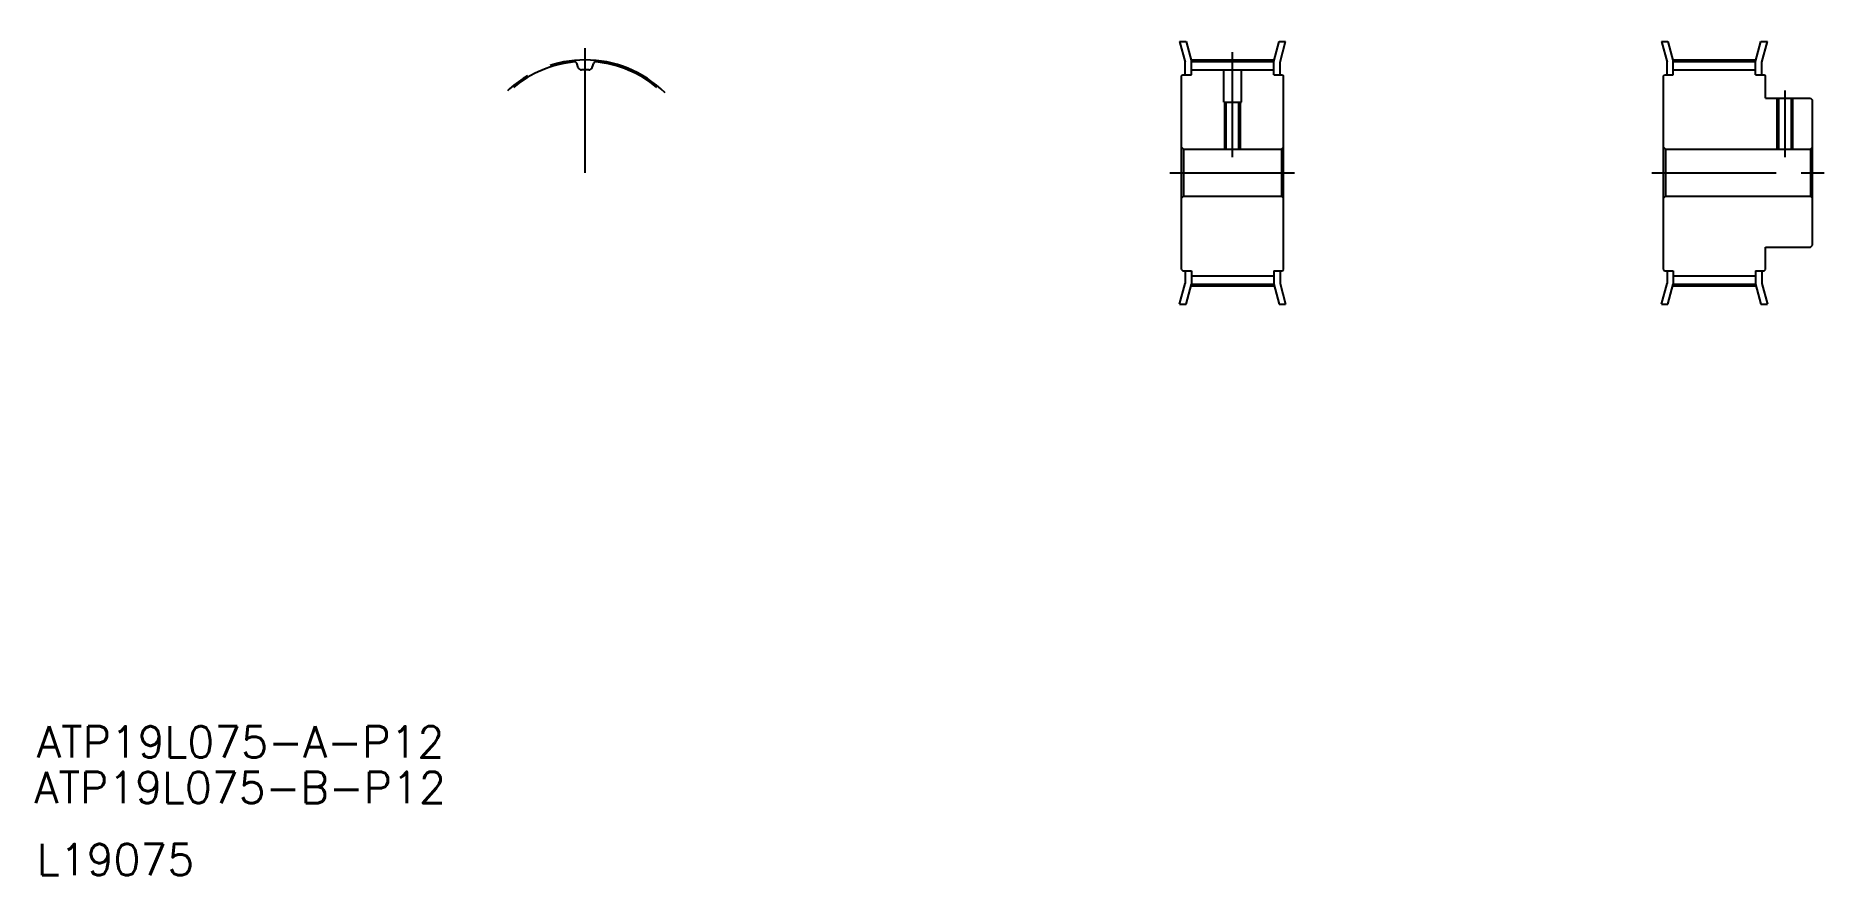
# Model space of a CAD drawing. Extents: x -140 to 317, y -90 to 124.
import ezdxf

# ---------------------------------------------------------------- set-up
doc = ezdxf.new("R2010")
doc.units = 0
doc.linetypes.add('CENTER', pattern=[50.8, 31.75, -6.35, 6.35, -6.35])
doc.linetypes.add('DASHED', pattern=[19.05, 12.7, -6.35])
doc.layers.get('0').update_dxf_attribs({"linetype": 'CONTINUOUS'})
doc.layers.add('CENTER', color=1, linetype='CENTER')
doc.styles.get("Standard").update_dxf_attribs({"font": 'txt', "bigfont": 'BIGFONT'})

msp = doc.modelspace()

# ---------------------------------------------------------------- linework, layer by layer
at = {"color": 7, "linetype": 'CONTINUOUS'}
for p, q in [((152.09, 122.41), (153.5, 117.11)), ((152.09, 122.41), (153.74, 122.41)), ((153.74, 122.41), (155.1, 117.33)), ((176.1, 117.33), (177.46, 122.41)), ((177.46, 122.41), (179.12, 122.41)), ((177.7, 117.11), (179.12, 122.41)), ((274.98, 122.41), (276.4, 117.11)), ((274.98, 122.41), (276.64, 122.41)), ((276.64, 122.41), (278, 117.33)), ((299, 117.33), (300.36, 122.41)), ((300.36, 122.41), (302.02, 122.41)), ((300.6, 117.11), (302.02, 122.41)), ((-1.3, 115.74), (-1.7, 116.85)), ((2.24, 115.74), (2.64, 116.85)), ((153.5, 113.91), (153.5, 117.11)), ((155.1, 117.33), (176.1, 117.33)), ((155.1, 113.91), (155.1, 117.33)), ((155.1, 115.2), (176.1, 115.2)), ((176.1, 113.91), (176.1, 117.33)), ((177.7, 113.91), (177.7, 117.11)), ((276.4, 113.91), (276.4, 117.11)), ((278, 117.33), (299, 117.33)), ((278, 113.91), (278, 117.33)), ((278, 115.2), (299, 115.2)), ((299, 113.91), (299, 117.33)), ((300.6, 113.91), (300.6, 117.11)), ((152.6, 113.61), (152.9, 113.91)), ((152.6, 64.21), (152.6, 113.61)), ((152.9, 113.91), (155.1, 113.91)), ((176.1, 113.91), (178.3, 113.91)), ((178.3, 113.91), (178.6, 113.61)), ((178.6, 64.21), (178.6, 113.61)), ((275.5, 113.61), (275.8, 113.91)), ((275.5, 64.21), (275.5, 113.61)), ((275.8, 113.91), (278, 113.91)), ((299, 113.91), (301.2, 113.91)), ((301.2, 113.91), (301.5, 113.61)), ((301.5, 107.91), (301.5, 113.61)), ((301.5, 107.91), (313, 107.91)), ((313, 107.91), (313.5, 107.41)), ((313.5, 70.41), (313.5, 107.41)), ((152.6, 95.41), (153.1, 94.91)), ((153.1, 94.91), (178.1, 94.91)), ((153.1, 94.91), (153.1, 82.91)), ((178.6, 95.41), (178.1, 94.91)), ((178.1, 94.91), (178.1, 82.91)), ((275.5, 95.41), (276, 94.91)), ((276, 94.91), (313, 94.91)), ((276, 94.91), (276, 82.91)), ((313, 94.91), (313.5, 95.41)), ((313, 94.91), (313, 82.91)), ((152.6, 82.41), (153.1, 82.91)), ((153.1, 82.91), (178.1, 82.91)), ((178.6, 82.41), (178.1, 82.91)), ((275.5, 82.41), (276, 82.91)), ((276, 82.91), (313, 82.91)), ((313, 82.91), (313.5, 82.41)), ((301.5, 69.91), (313, 69.91)), ((301.5, 64.21), (301.5, 69.91)), ((313, 69.91), (313.5, 70.41)), ((152.6, 64.21), (152.9, 63.91)), ((152.9, 63.91), (155.1, 63.91)), ((153.5, 63.91), (153.5, 60.7)), ((155.1, 63.91), (155.1, 60.49)), ((176.1, 63.91), (176.1, 60.49)), ((176.1, 63.91), (178.3, 63.91)), ((177.7, 63.91), (177.7, 60.7)), ((178.3, 63.91), (178.6, 64.21)), ((275.5, 64.21), (275.8, 63.91)), ((275.8, 63.91), (278, 63.91)), ((276.4, 63.91), (276.4, 60.7)), ((278, 63.91), (278, 60.49)), ((299, 63.91), (299, 60.49)), ((299, 63.91), (301.2, 63.91)), ((300.6, 63.91), (300.6, 60.7)), ((301.2, 63.91), (301.5, 64.21)), ((152.09, 55.41), (153.5, 60.7)), ((153.74, 55.41), (155.1, 60.49)), ((155.1, 62.62), (176.1, 62.62)), ((155.1, 60.49), (176.1, 60.49)), ((176.1, 60.49), (177.46, 55.41)), ((177.7, 60.7), (179.12, 55.41)), ((274.98, 55.41), (276.4, 60.7)), ((276.64, 55.41), (278, 60.49)), ((278, 62.62), (299, 62.62)), ((278, 60.49), (299, 60.49)), ((299, 60.49), (300.36, 55.41)), ((300.6, 60.7), (302.02, 55.41)), ((152.09, 55.41), (153.74, 55.41)), ((177.46, 55.41), (179.12, 55.41)), ((274.98, 55.41), (276.64, 55.41)), ((300.36, 55.41), (302.02, 55.41))]:
    msp.add_line(p, q, dxfattribs=at)
at = {"color": 3, "linetype": 'DASHED'}
for p, q in [((163.35, 106.91), (163.35, 115.2)), ((167.85, 106.91), (167.85, 115.2)), ((163.35, 106.91), (167.85, 106.91)), ((163.6, 94.91), (163.6, 106.91)), ((163.98, 94.91), (163.98, 106.91)), ((167.22, 94.91), (167.22, 106.91)), ((167.6, 94.91), (167.6, 106.91)), ((304.5, 94.91), (304.5, 107.91)), ((304.88, 94.91), (304.88, 107.91)), ((308.12, 94.91), (308.12, 107.91)), ((308.5, 94.91), (308.5, 107.91))]:
    msp.add_line(p, q, dxfattribs=at)
at = {"color": 7, "linetype": 'CONTINUOUS'}
for centre, radius, start, end in [((0.47, 88.91), 28.42, 95.4863, 130), ((-2.2, 116.67), 0.53, 20, 95.4863), ((-0.49, 116.04), 0.86, 200, 272.0228), ((0.47, 88.91), 26.29, 87.9772, 92.0228), ((1.43, 116.04), 0.86, 267.9772, 340), ((3.14, 116.67), 0.53, 84.5137, 160), ((0.47, 88.91), 28.42, 50, 84.5137)]:
    msp.add_arc(centre, radius, start, end, dxfattribs=at)
at = {"layer": 'CENTER', "color": 1, "linetype": 'CENTER'}
for p, q in [((0.47, 88.91), (0.47, 123.87)), ((165.6, 92.91), (165.6, 119.71)), ((155, 117.71), (176.21, 117.71)), ((277.9, 117.71), (299.1, 117.71)), ((306.5, 92.91), (306.5, 109.91)), ((149.6, 88.91), (181.6, 88.91)), ((272.5, 88.91), (316.5, 88.91)), ((155, 60.1), (176.21, 60.1)), ((277.9, 60.1), (299.1, 60.1))]:
    msp.add_line(p, q, dxfattribs=at)
msp.add_arc((0.47, 88.91), 28.8, 45, 135, dxfattribs=at)

# ---------------------------------------------------------------- texts
at = {"color": 7, "linetype": 'CONTINUOUS'}
for s, p in [('ATP19L075-A-P12', (-139.38, -60.31)), ('ATP19L075-B-P12', (-140.02, -71.91)), ('L19075', (-139.38, -90.31))]:
    msp.add_text(s, height=8, dxfattribs=at).set_placement(p)

doc.saveas('drawing.dxf')
